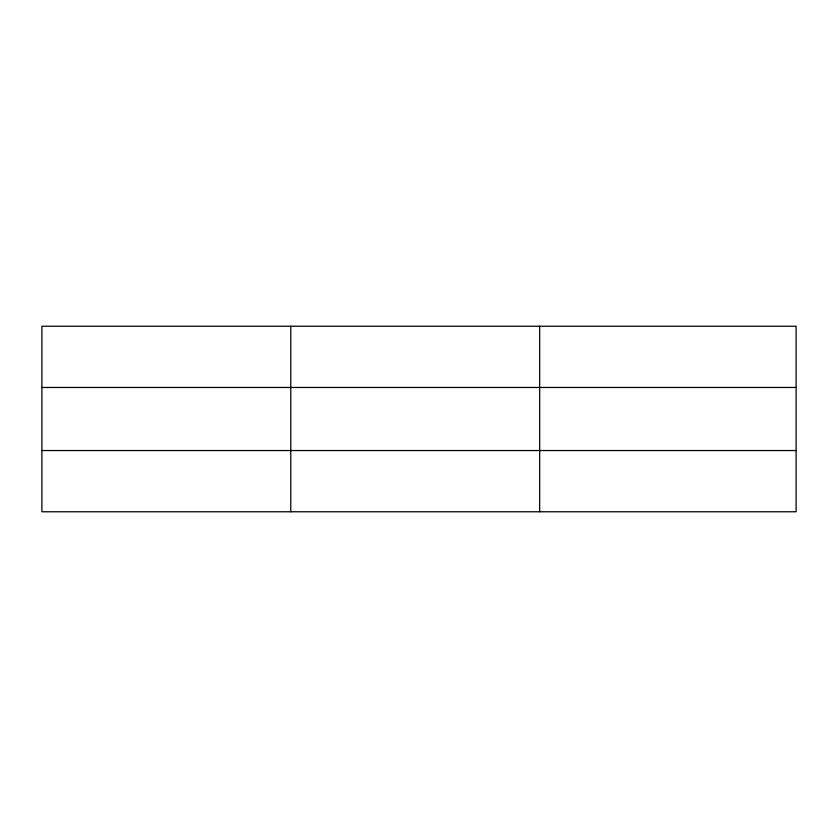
<?xml version="1.0" encoding="UTF-8"?>
<svg xmlns="http://www.w3.org/2000/svg" width="838" height="838" viewBox="0 0 838 838"><rect width="100%" height="100%" fill="white"/><g stroke="black" fill="none" stroke-linecap="round" stroke-linejoin="round"><path stroke-width="1.26" d="M290.786 326.233L290.786 511.767M539.672 326.233L539.672 511.767M796.1 387.46L796.1 326.233L41.9 326.233L41.9 511.767L796.1 511.767L796.1 387.46L41.9 387.46M41.9 450.54L796.1 450.54"/></g></svg>
